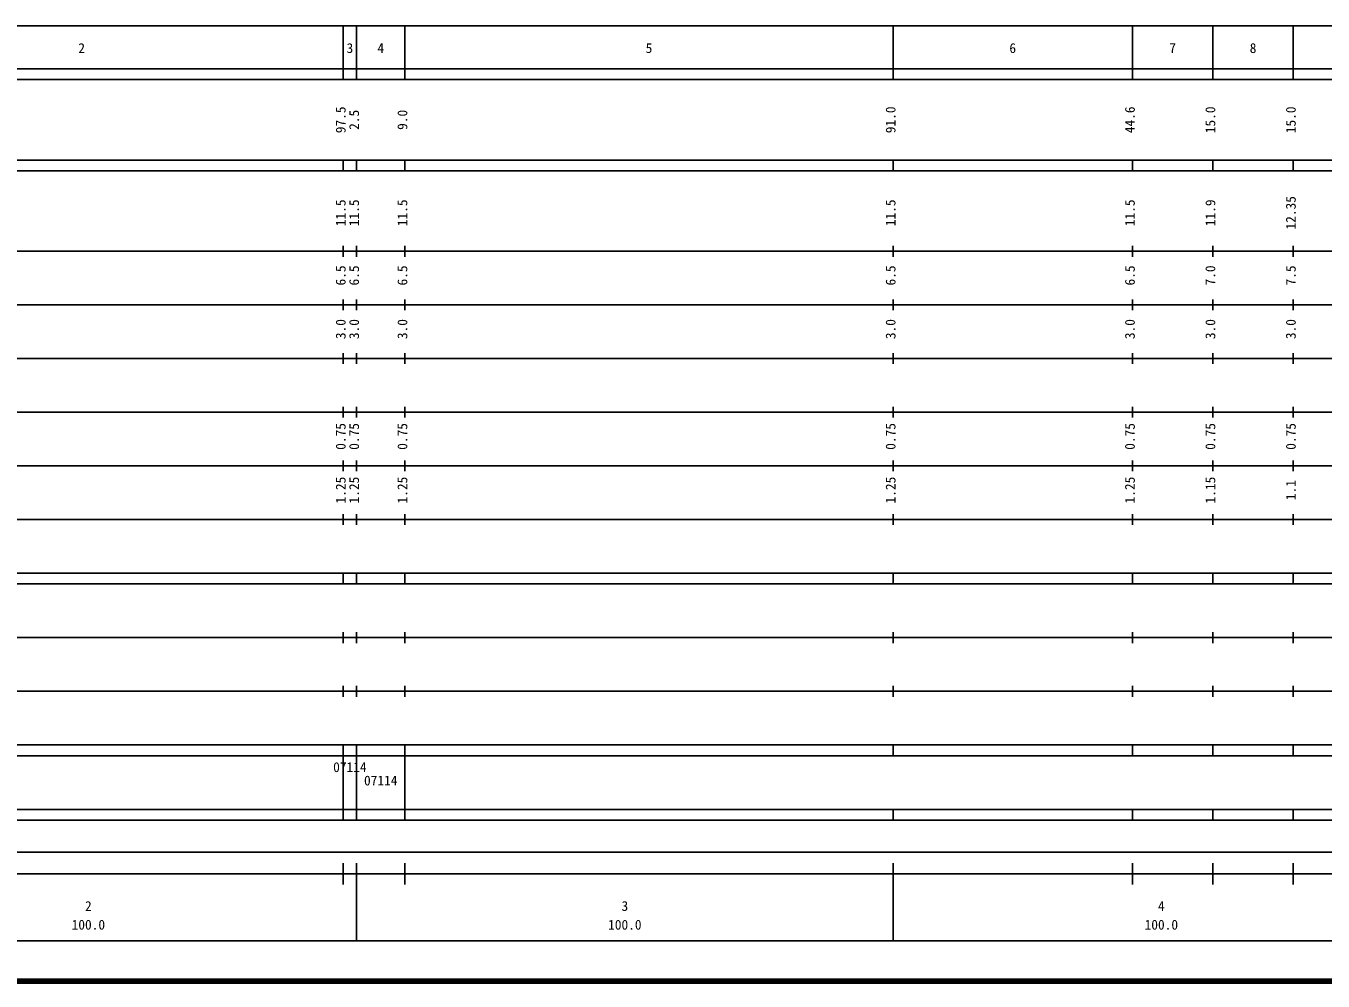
# Model space of a CAD drawing. Units: millimetres on the paper, enlarged 1000 times. Extents: x 40000 to 680000, y 20000 to 380000.
# Drawn here: x 206367 to 448145, y 20000 to 198000 of the extents above; entities that cross this region are included whole.
import ezdxf
from ezdxf.enums import TextEntityAlignment as Align

# ---------------------------------------------------------------- set-up
doc = ezdxf.new("R2010")
doc.units = ezdxf.units.MM
doc.header["$LTSCALE"] = 1000
doc.layers.add('M-TTL', color=2, linetype='Continuous', lineweight=140)
doc.layers.add('M-TTL-BAND', color=7, linetype='Continuous', lineweight=25)
doc.styles.add('ＭＳ ゴシック', font='')
doc.styles.get('ＭＳ ゴシック').set_extended_font_data('MS Gothic')

msp = doc.modelspace()

# ---------------------------------------------------------------- linework, layer by layer
at = {"layer": 'M-TTL'}
msp.add_line((40000, 20000), (680000, 20000), dxfattribs=at)
at = {"layer": 'M-TTL-BAND'}
for p, q in [((68000, 198000), (579000, 198000)), ((265500, 188000), (265500, 198000)), ((268000, 188000), (268000, 198000)), ((277000, 188000), (277000, 198000)), ((368000, 188000), (368000, 198000)), ((412600, 188000), (412600, 198000)), ((427600, 188000), (427600, 198000)), ((442600, 188000), (442600, 198000)), ((40000, 190000), (579000, 190000)), ((40000, 188000), (579000, 188000)), ((40000, 173000), (579000, 173000)), ((265500, 171000), (265500, 173000)), ((268000, 171000), (268000, 173000)), ((277000, 171000), (277000, 173000)), ((368000, 171000), (368000, 173000)), ((412600, 171000), (412600, 173000)), ((427600, 171000), (427600, 173000)), ((442600, 171000), (442600, 173000)), ((40000, 171000), (579000, 171000)), ((40000, 156000), (579000, 156000)), ((265500, 155000), (265500, 157000)), ((268000, 155000), (268000, 157000)), ((277000, 155000), (277000, 157000)), ((368000, 155000), (368000, 157000)), ((412600, 155000), (412600, 157000)), ((427600, 155000), (427600, 157000)), ((442600, 155000), (442600, 157000)), ((46000, 146000), (579000, 146000)), ((265500, 145000), (265500, 147000)), ((268000, 145000), (268000, 147000)), ((277000, 145000), (277000, 147000)), ((368000, 145000), (368000, 147000)), ((412600, 145000), (412600, 147000)), ((427600, 145000), (427600, 147000)), ((442600, 145000), (442600, 147000)), ((52000, 136000), (579000, 136000)), ((265500, 135000), (265500, 137000)), ((268000, 135000), (268000, 137000)), ((277000, 135000), (277000, 137000)), ((368000, 135000), (368000, 137000)), ((412600, 135000), (412600, 137000)), ((427600, 135000), (427600, 137000)), ((442600, 135000), (442600, 137000)), ((46000, 126000), (579000, 126000)), ((265500, 125000), (265500, 127000)), ((268000, 125000), (268000, 127000)), ((277000, 125000), (277000, 127000)), ((368000, 125000), (368000, 127000)), ((412600, 125000), (412600, 127000)), ((427600, 125000), (427600, 127000)), ((442600, 125000), (442600, 127000)), ((265500, 115000), (265500, 117000)), ((268000, 115000), (268000, 117000)), ((277000, 115000), (277000, 117000)), ((368000, 115000), (368000, 117000)), ((412600, 115000), (412600, 117000)), ((427600, 115000), (427600, 117000)), ((442600, 115000), (442600, 117000)), ((52000, 116000), (579000, 116000)), ((265500, 105000), (265500, 107000)), ((268000, 105000), (268000, 107000)), ((277000, 105000), (277000, 107000)), ((368000, 105000), (368000, 107000)), ((412600, 105000), (412600, 107000)), ((427600, 105000), (427600, 107000)), ((442600, 105000), (442600, 107000)), ((46000, 106000), (579000, 106000)), ((40000, 96000), (579000, 96000)), ((265500, 94000), (265500, 96000)), ((268000, 94000), (268000, 96000)), ((277000, 94000), (277000, 96000)), ((368000, 94000), (368000, 96000)), ((412600, 94000), (412600, 96000)), ((427600, 94000), (427600, 96000)), ((442600, 94000), (442600, 96000)), ((40000, 94000), (579000, 94000)), ((265500, 83000), (265500, 85000)), ((268000, 83000), (268000, 85000)), ((277000, 83000), (277000, 85000)), ((368000, 83000), (368000, 85000)), ((412600, 83000), (412600, 85000)), ((427600, 83000), (427600, 85000)), ((442600, 83000), (442600, 85000)), ((49000, 84000), (579000, 84000)), ((265500, 73000), (265500, 75000)), ((268000, 73000), (268000, 75000)), ((277000, 73000), (277000, 75000)), ((368000, 73000), (368000, 75000)), ((412600, 73000), (412600, 75000)), ((427600, 73000), (427600, 75000)), ((442600, 73000), (442600, 75000)), ((40000, 74000), (579000, 74000)), ((40000, 64000), (579000, 64000)), ((265500, 62000), (265500, 64000)), ((268000, 62000), (268000, 64000)), ((277000, 62000), (277000, 64000)), ((368000, 62000), (368000, 64000)), ((412600, 62000), (412600, 64000)), ((427600, 62000), (427600, 64000)), ((442600, 62000), (442600, 64000)), ((40000, 62000), (579000, 62000)), ((265500, 52000), (265500, 62000)), ((268000, 52000), (268000, 62000)), ((277000, 52000), (277000, 62000)), ((40000, 52000), (579000, 52000)), ((265500, 50000), (265500, 52000)), ((268000, 50000), (268000, 52000)), ((277000, 50000), (277000, 52000)), ((368000, 50000), (368000, 52000)), ((412600, 50000), (412600, 52000)), ((427600, 50000), (427600, 52000)), ((442600, 50000), (442600, 52000)), ((40000, 50000), (579000, 50000)), ((71000, 44000), (565000, 44000)), ((265500, 38000), (265500, 42000)), ((268000, 27500), (268000, 42000)), ((277000, 38000), (277000, 42000)), ((368000, 27500), (368000, 42000)), ((412600, 38000), (412600, 42000)), ((427600, 38000), (427600, 42000)), ((442600, 38000), (442600, 42000)), ((40000, 40000), (579000, 40000)), ((68000, 27500), (579000, 27500))]:
    msp.add_line(p, q, dxfattribs=at)

# ---------------------------------------------------------------- texts
at = {"layer": 'M-TTL-BAND', "style": 'ＭＳ ゴシック'}
for s, p in [('2', (216750, 192405)), ('3', (266750, 192405)), ('4', (272500, 192405)), ('5', (322500, 192405)), ('6', (390300, 192405)), ('7', (420100, 192405)), ('8', (435100, 192405)), ('07114', (266750, 58405)), ('07114', (272500, 55905)), ('2', (218000, 32523)), ('3', (318000, 32523)), ('4', (418000, 32523)), ('100.0', (218000, 29033)), ('100.0', (318000, 29033)), ('100.0', (418000, 29033))]:
    msp.add_text(s, height=1833, dxfattribs=at).set_placement(p, align=Align.BOTTOM_CENTER)
for s, p in [('97.5', (266500, 180500)), ('2.5', (269000, 180500)), ('9.0', (278000, 180500)), ('91.0', (369000, 180500)), ('44.6', (413600, 180500)), ('15.0', (428600, 180500)), ('15.0', (443600, 180500)), ('11.5', (266500, 163174)), ('11.5', (269000, 163174)), ('11.5', (278000, 163174)), ('11.5', (369000, 163174)), ('11.5', (413600, 163174)), ('11.9', (428600, 163174)), ('12.35', (443600, 163174)), ('6.5', (266500, 151500)), ('6.5', (269000, 151500)), ('6.5', (278000, 151500)), ('6.5', (369000, 151500)), ('6.5', (413600, 151500)), ('7.0', (428600, 151500)), ('7.5', (443600, 151500)), ('3.0', (266500, 141500)), ('3.0', (269000, 141500)), ('3.0', (278000, 141500)), ('3.0', (369000, 141500)), ('3.0', (413600, 141500)), ('3.0', (428600, 141500)), ('3.0', (443600, 141500)), ('0.75', (266500, 121500)), ('0.75', (269000, 121500)), ('0.75', (278000, 121500)), ('0.75', (369000, 121500)), ('0.75', (413600, 121500)), ('0.75', (428600, 121500)), ('0.75', (443600, 121500)), ('1.25', (266500, 111500)), ('1.25', (269000, 111500)), ('1.25', (278000, 111500)), ('1.25', (369000, 111500)), ('1.25', (413600, 111500)), ('1.15', (428600, 111500)), ('1.1', (443600, 111500))]:
    msp.add_text(s, height=1833, rotation=90, dxfattribs=at).set_placement(p, align=Align.BOTTOM_CENTER)

doc.saveas('drawing.dxf')
